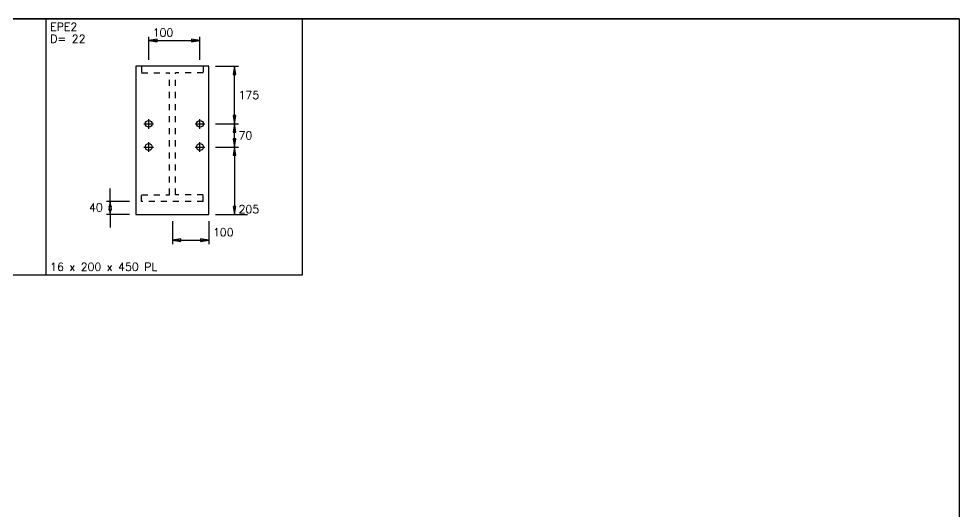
# Model space of a CAD drawing. Extents: x 0 to 428, y 0 to 297.
# Drawn here: x 185.2 to 420, y 173.9 to 297 of the extents above; entities that cross this region are included whole.
import ezdxf

# ---------------------------------------------------------------- set-up
doc = ezdxf.new("R2010")
doc.units = 0
doc.linetypes.add('CONTIN', pattern=[0])
doc.linetypes.add('DASHED', pattern=[2.38, 1.19, -1.19])
doc.layers.get('0').update_dxf_attribs({"linetype": 'CONTIN'})
for name, color, linetype in [('1', 7, 'CONTIN'), ('10', 7, 'CONTIN'), ('11', 7, 'CONTIN'), ('12', 2, 'CONTIN'), ('16', 7, 'CONTIN'), ('2', 7, 'CONTIN'), ('20', 7, 'CONTIN'), ('21', 7, 'CONTIN'), ('22', 7, 'CONTIN'), ('3', 1, 'CONTIN'), ('6', 4, 'CONTIN'), ('7', 3, 'DASHED')]:
    doc.layers.add(name, color=color, linetype=linetype)
doc.styles.add('SIMPLEX', font='SIMPLEX')

# ---------------------------------------------------------------- blocks, each defined once
blk = doc.blocks.new('CZEBORDR')
at = {"layer": '22'}
for p, q in [((0, 297), (420, 297)), ((420, 297), (420, 0))]:
    blk.add_line(p, q, dxfattribs=at)
blk = doc.blocks.new('LOGO')
at = {"linetype": 'CONTINUOUS'}
blk.add_line((0, 297), (-420, 297), dxfattribs=at)
at = {"layer": '22'}
blk.add_line((0, 297), (0, 0), dxfattribs=at)
blk = doc.blocks.new('ARROW')
at = {"layer": '2'}
for p, q in [((0, 0), (-1.651, 0.275)), ((-1.651, 0.275), (-1.651, -0.275)), ((-1.651, -0.275), (0, 0))]:
    blk.add_line(p, q, dxfattribs=at)
blk = doc.blocks.new('RSECTN')
at = {"layer": '10'}
for p, q in [((-6.35, 25.4), (6.35, 25.4)), ((-6.35, 25.4), (-6.35, 24.13)), ((6.35, 25.4), (6.35, 24.13)), ((-6.35, 24.13), (-0.635, 24.13)), ((-0.635, 24.13), (-0.635, 1.27)), ((6.35, 24.13), (0.635, 24.13)), ((0.635, 24.13), (0.635, 1.27)), ((-6.35, 0), (-6.35, 1.27)), ((-6.35, 1.27), (-0.635, 1.27)), ((-6.35, 0), (6.35, 0)), ((6.35, 1.27), (0.635, 1.27)), ((6.35, 0), (6.35, 1.27))]:
    blk.add_line(p, q, dxfattribs=at)
blk = doc.blocks.new('XCIRCL')
at = {"layer": '6'}
for p, q in [((-1.27, 0), (1.27, 0)), ((0, -1.27), (0, 1.27))]:
    blk.add_line(p, q, dxfattribs=at)
blk.add_circle((0, 0), 0.889, dxfattribs=at)
blk = doc.blocks.new('LWHOLE')
at = {"layer": '6', "rotation": 45}
blk.add_blockref('XCIRCL', (0, 0), dxfattribs=at)
blk = doc.blocks.new('PL3EPE')
at = {"layer": '12'}
for p, q in [((17.78, 41.402), (17.78, 11.938)), ((32.258, 41.402), (17.78, 41.402)), ((32.258, 11.938), (32.258, 41.402)), ((17.78, 11.938), (32.258, 11.938))]:
    blk.add_line(p, q, dxfattribs=at)
at = {"layer": '2'}
for p, q in [((20.32, 42.672), (20.32, 47.244)), ((30.48, 42.672), (30.48, 47.244)), ((20.32, 46.482), (30.48, 46.482)), ((33.528, 41.402), (38.1, 41.402)), ((37.338, 29.944), (37.338, 41.402)), ((16.51, 40.42), (11.938, 40.42)), ((12.7, 40.42), (12.7, 37.88)), ((37.338, 29.944), (37.338, 33.754)), ((12.7, 29.944), (12.7, 32.484)), ((16.51, 29.944), (11.938, 29.944)), ((33.528, 29.944), (38.1, 29.944)), ((33.528, 29.944), (38.1, 29.944)), ((37.338, 23.396), (37.338, 29.944)), ((37.338, 23.396), (37.338, 27.206)), ((33.528, 23.396), (38.1, 23.396)), ((37.338, 23.396), (37.338, 11.938)), ((33.528, 11.938), (39.878, 11.938)), ((25.019, 10.668), (25.019, 6.096)), ((32.258, 10.668), (32.258, 6.096)), ((25.019, 6.858), (32.258, 6.858))]:
    blk.add_line(p, q, dxfattribs=at)
at = {"layer": '20'}
for p, q in [((0, 0), (0, 50.8)), ((0, 50.8), (50.8, 50.8)), ((50.8, 0), (50.8, 50.8)), ((0, 0), (50.8, 0))]:
    blk.add_line(p, q, dxfattribs=at)
at = {"layer": '1', "xscale": 0.75, "yscale": 0.75, "zscale": 0.75}
for p in [(20.32, 29.944), (30.48, 29.944), (20.32, 23.396), (30.48, 23.396)]:
    blk.add_blockref('LWHOLE', p, dxfattribs=at)
at = {"layer": '2'}
for p, rotation in [((20.32, 46.482), 180), ((37.338, 41.402), 90), ((12.7, 40.42), 90), ((12.7, 29.944), 270), ((37.338, 29.944), 270), ((37.338, 29.944), 90), ((37.338, 23.396), 270), ((37.338, 23.396), 90), ((37.338, 11.938), 270), ((25.019, 6.858), 180)]:
    blk.add_blockref('ARROW', p, dxfattribs=dict(at, rotation=rotation))
for p in [(30.48, 46.482), (32.258, 6.858)]:
    blk.add_blockref('ARROW', p, dxfattribs=at)
at = {"layer": '3', "xscale": 0.96, "yscale": 1.057, "zscale": 1.057, "rotation": 180}
blk.add_blockref('RSECTN', (25.019, 40.42), dxfattribs=at)
at = {"layer": '11', "style": 'SIMPLEX'}
for s, p in [('100', (21.114, 47.276)), ('160', (7.694, 34.52)), ('175', (38.132, 34.879)), ('100', (38.132, 25.876)), ('175', (38.132, 12.224)), ('100', (33.052, 7.652))]:
    blk.add_text(s, height=1.587, dxfattribs=at).set_placement(p)
at = {"layer": '16', "style": 'SIMPLEX'}
for s, p in [('EPE1', (0.794, 48.419)), ('16 x 200 x 450 PL', (0.794, 0.794))]:
    blk.add_text(s, height=1.587, dxfattribs=at).set_placement(p)
at = {"layer": '21', "style": 'SIMPLEX'}
blk.add_text('D= 26', height=1.587, dxfattribs=at).set_placement((0.794, 46.038))
blk = doc.blocks.new('RSECTB')
at = {"layer": '7'}
for p, q in [((-6.35, 25.4), (6.35, 25.4)), ((-6.35, 25.4), (-6.35, 24.13)), ((6.35, 25.4), (6.35, 24.13)), ((-6.35, 24.13), (-0.635, 24.13)), ((-0.635, 24.13), (-0.635, 1.27)), ((6.35, 24.13), (0.635, 24.13)), ((0.635, 24.13), (0.635, 1.27)), ((-6.35, 0), (-6.35, 1.27)), ((-6.35, 1.27), (-0.635, 1.27)), ((-6.35, 0), (6.35, 0)), ((6.35, 1.27), (0.635, 1.27)), ((6.35, 0), (6.35, 1.27))]:
    blk.add_line(p, q, dxfattribs=at)
blk = doc.blocks.new('MWHOLE')
at = {"layer": '6'}
blk.add_blockref('XCIRCL', (0, 0), dxfattribs=at)
blk = doc.blocks.new('PL4EPE')
at = {"layer": '12'}
for p, q in [((17.78, 41.402), (17.78, 11.938)), ((32.258, 41.402), (17.78, 41.402)), ((32.258, 11.938), (32.258, 41.402)), ((17.78, 11.938), (32.258, 11.938))]:
    blk.add_line(p, q, dxfattribs=at)
at = {"layer": '2'}
for p, q in [((20.32, 42.672), (20.32, 47.244)), ((30.48, 42.672), (30.48, 47.244)), ((20.32, 46.482), (30.48, 46.482)), ((33.528, 41.402), (38.1, 41.402)), ((37.338, 29.944), (37.338, 41.402)), ((37.338, 29.944), (37.338, 33.754)), ((33.528, 29.944), (38.1, 29.944)), ((33.528, 29.944), (38.1, 29.944)), ((37.338, 25.36), (37.338, 29.944)), ((37.338, 25.36), (37.338, 29.17)), ((33.528, 25.36), (38.1, 25.36)), ((37.338, 25.36), (37.338, 11.938)), ((12.7, 14.557), (12.7, 17.097)), ((16.51, 14.557), (11.938, 14.557)), ((16.51, 11.938), (11.938, 11.938)), ((12.7, 11.938), (12.7, 9.398)), ((33.528, 11.938), (39.878, 11.938)), ((25.019, 10.668), (25.019, 6.096)), ((32.258, 10.668), (32.258, 6.096)), ((25.019, 6.858), (32.258, 6.858))]:
    blk.add_line(p, q, dxfattribs=at)
at = {"layer": '20'}
for p, q in [((0, 0), (0, 50.8)), ((0, 50.8), (50.8, 50.8)), ((50.8, 0), (50.8, 50.8)), ((0, 0), (50.8, 0))]:
    blk.add_line(p, q, dxfattribs=at)
at = {"layer": '1', "xscale": 0.75, "yscale": 0.75, "zscale": 0.75}
for p in [(20.32, 29.944), (30.48, 29.944), (20.32, 25.36), (30.48, 25.36)]:
    blk.add_blockref('MWHOLE', p, dxfattribs=at)
at = {"layer": '2'}
for p, rotation in [((20.32, 46.482), 180), ((37.338, 41.402), 90), ((37.338, 29.944), 270), ((37.338, 29.944), 90), ((37.338, 25.36), 270), ((37.338, 25.36), 90), ((12.7, 14.557), 90), ((12.7, 11.938), 270), ((37.338, 11.938), 270), ((25.019, 6.858), 180)]:
    blk.add_blockref('ARROW', p, dxfattribs=dict(at, rotation=rotation))
for p in [(30.48, 46.482), (32.258, 6.858)]:
    blk.add_blockref('ARROW', p, dxfattribs=at)
at = {"layer": '7', "xscale": 0.96, "yscale": 1.057, "zscale": 1.057, "rotation": 180}
blk.add_blockref('RSECTB', (25.019, 41.402), dxfattribs=at)
at = {"layer": '11', "style": 'SIMPLEX'}
for s, p in [('100', (21.114, 47.276)), ('175', (38.132, 34.879)), ('70', (38.132, 26.858)), ('40', (8.488, 12.586)), ('205', (38.132, 12.224)), ('100', (33.052, 7.652))]:
    blk.add_text(s, height=1.587, dxfattribs=at).set_placement(p)
at = {"layer": '16', "style": 'SIMPLEX'}
for s, p in [('EPE2', (0.794, 48.419)), ('16 x 200 x 450 PL', (0.794, 0.794))]:
    blk.add_text(s, height=1.587, dxfattribs=at).set_placement(p)
at = {"layer": '21', "style": 'SIMPLEX'}
blk.add_text('D= 22', height=1.587, dxfattribs=at).set_placement((0.794, 46.038))

msp = doc.modelspace()

# ---------------------------------------------------------------- block references
at = {"xscale": 1.26, "yscale": 1.26, "zscale": 1.26}
for name, p in [('PL3EPE', (128, 233)), ('PL4EPE', (192, 233))]:
    msp.add_blockref(name, p, dxfattribs=at)
at = {"layer": '1'}
msp.add_blockref('CZEBORDR', (0, 0), dxfattribs=at)
at = {"layer": '2'}
msp.add_blockref('LOGO', (420, 0), dxfattribs=at)

doc.saveas('drawing.dxf')
